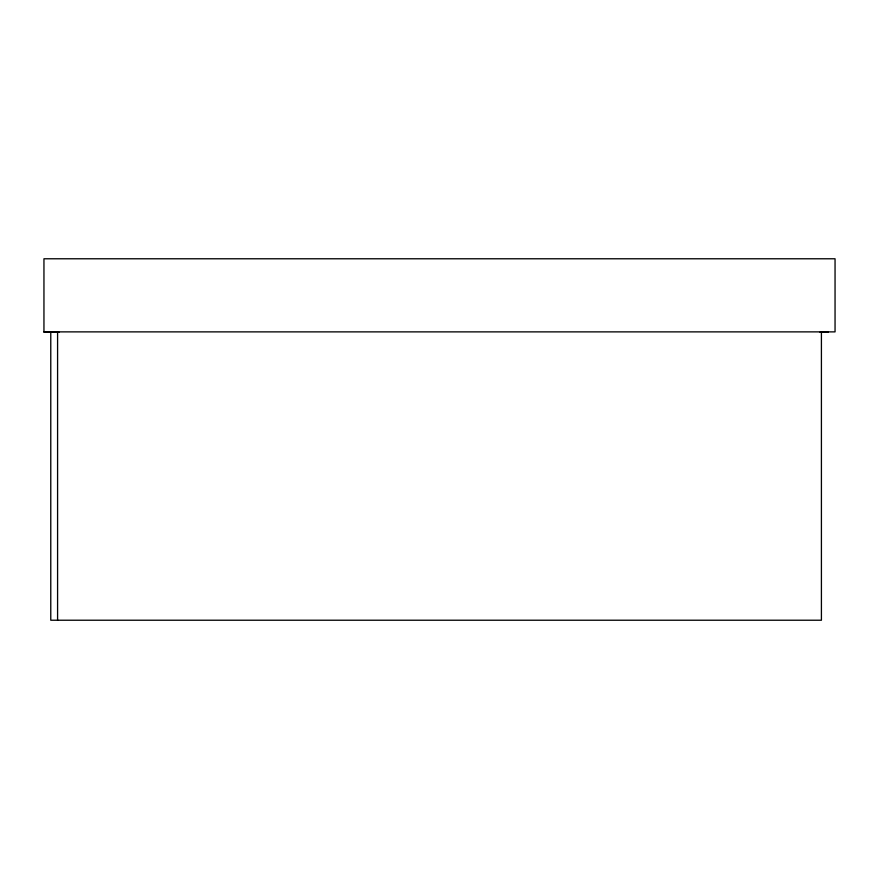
<?xml version="1.0" encoding="UTF-8"?>
<svg xmlns="http://www.w3.org/2000/svg" width="879" height="879" viewBox="0 0 879 879"><rect width="100%" height="100%" fill="white"/><g stroke="black" fill="none" stroke-linecap="round" stroke-linejoin="round"><path stroke-width="1.32" d="M43.95 331.877L835.05 331.877L835.05 258.778L43.95 258.778L43.95 332.24L59.036 332.24M820.008 332.24L828.227 332.24M821.415 331.877L821.415 620.222L50.773 620.222L50.773 332.24M57.585 331.877L57.585 620.222"/></g></svg>
